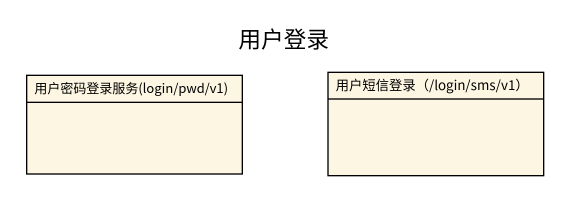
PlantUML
@startuml
title 用户登录
hide circle
hide empty members
class "用户密码登录服务(login/pwd/v1)" as 用户密码登录服务_login_pwd_v1
class "用户短信登录（/login/sms/v1）" as 用户短信登录_login_sms_v1
@enduml
